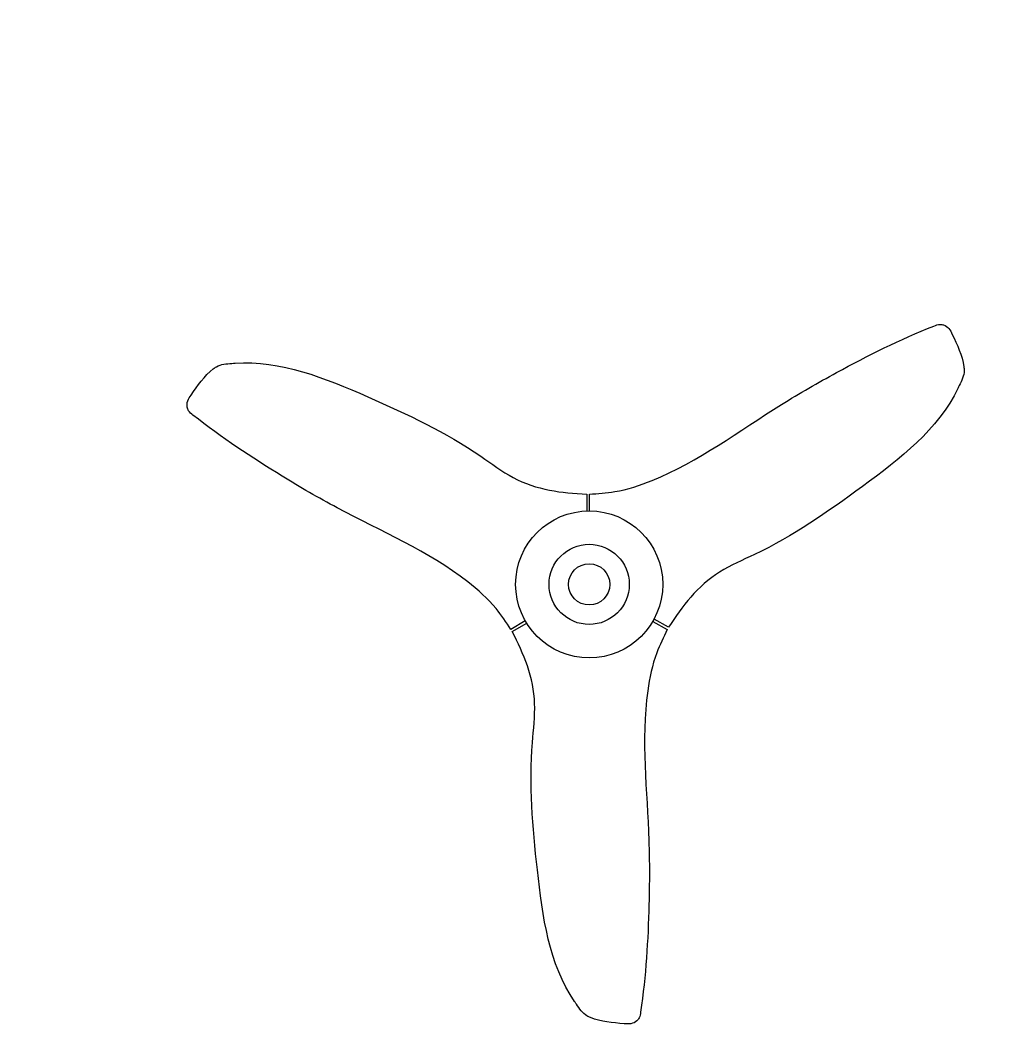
# Model space of a CAD drawing. Header units: inches. Extents: x 51 to 109.1, y -7.8 to 52.1.
import ezdxf

# ---------------------------------------------------------------- set-up
doc = ezdxf.new("R2010")
doc.units = ezdxf.units.IN
doc.header["$MEASUREMENT"] = 0

# ---------------------------------------------------------------- blocks, each defined once
blk = doc.blocks.new('A$C6DE522D4')
at = {"color": 7}
for p, q in [((17.595, 17.631), (18.448, 17.138)), ((18.527, 17.276), (17.674, 17.769)), ((26.801, 17.768), (25.948, 17.275)), ((26.027, 17.138), (26.88, 17.631)), ((22.158, 10.712), (22.158, 9.727)), ((22.316, 9.727), (22.316, 10.712))]:
    blk.add_line(p, q, dxfattribs=at)
for radius in [4.331, 2.362, 1.214]:
    blk.add_circle((22.237, 15.042), radius, dxfattribs=at)
for points in [[(17.674, 17.768), (18.313, 19.129), (18.871, 21.356), (18.92, 30.183), (18.962, 33.93), (19.535, 40.266), (19.631, 40.613), (19.772, 40.785), (20.114, 40.946), (20.509, 40.943), (22.495, 40.554), (22.696, 40.455), (23.312, 39.757), (23.414, 39.604), (25.505, 31.813), (25.699, 24.305), (25.539, 22.013), (25.935, 19.797), (26.801, 17.768)], [(22.158, 9.727), (20.66, 9.6), (18.452, 8.97), (10.783, 4.598), (7.517, 2.761), (1.743, 0.09), (1.395, -0.001), (1.176, 0.035), (0.865, 0.251), (0.671, 0.594), (0.014, 2.508), (0, 2.733), (0.296, 3.615), (0.377, 3.78), (6.079, 9.486), (12.484, 13.408), (14.549, 14.416), (16.27, 15.867), (17.595, 17.631)], [(26.88, 17.631), (27.739, 16.397), (29.388, 14.8), (37.009, 10.344), (40.233, 8.434), (45.433, 4.77), (45.685, 4.514), (45.765, 4.306), (45.733, 3.928), (45.532, 3.589), (44.203, 2.063), (44.016, 1.938), (43.104, 1.753), (42.92, 1.741), (35.128, 3.826), (28.528, 7.412), (26.624, 8.696), (24.507, 9.462), (22.316, 9.727)]]:
    blk.add_spline(points, degree=3, dxfattribs=at)

msp = doc.modelspace()

# ---------------------------------------------------------------- block references
at = {"rotation": 60.74129645991624}
msp.add_blockref('A$C6DE522D4', (86.725, -7.821), dxfattribs=at)

doc.saveas('drawing.dxf')
